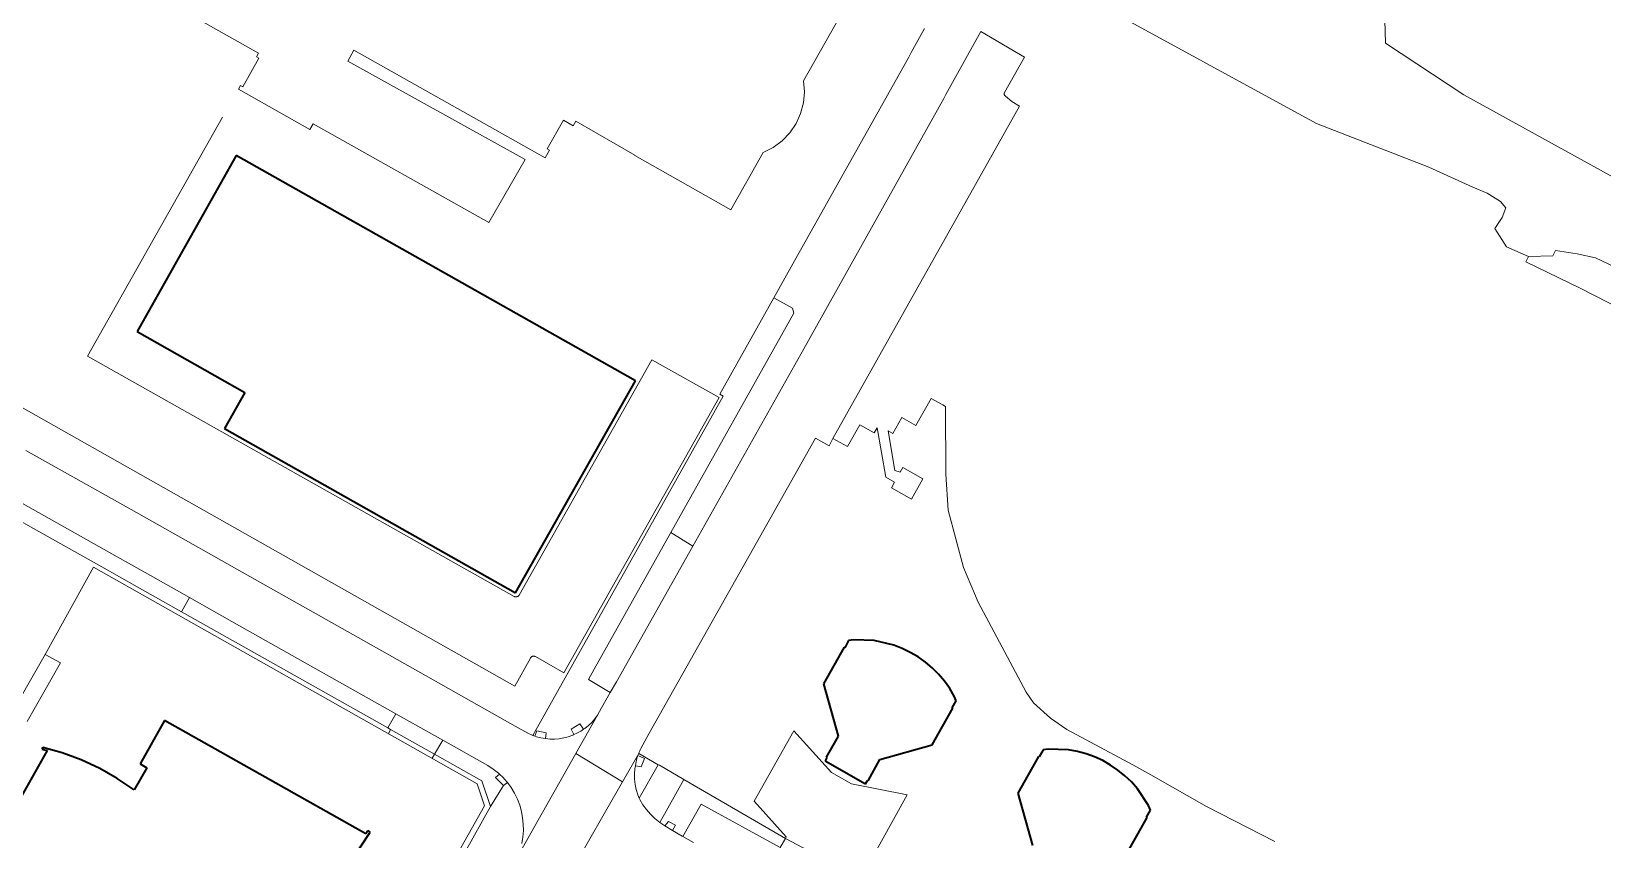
# Model space of a CAD drawing. Header units: metres. Extents: x 110006 to 110721, y 517434 to 518243.
# Drawn here: x 110287.4 to 110477.7, y 517815.6 to 517913.4 of the extents above; entities that cross this region are included whole.
import ezdxf

# ---------------------------------------------------------------- set-up
doc = ezdxf.new("R2010")
doc.units = ezdxf.units.M
for name, color, linetype, lineweight in [('B-WE-GR-GROENVOORZIENING-G', 80, 'Continuous', 18), ('B-WE-IE-TERREINAFSCHEIDING_KUNSTMATIG_HEKWERK-G', 20, 'IE-TERREINAFSCHEIDING_KUNSTMATIG-SO', 18), ('B-WE-OG-BEBOUWING-G', 7, 'Continuous', 35), ('B-WE-OG-TERREIN_ERF-G', 7, 'Continuous', 18), ('B-WE-OG-WATER-G', 130, 'Continuous', 18), ('B-WE-VH-GESLOTENVERHARDING_ASFALT-G', 10, 'Continuous', 18), ('B-WE-VH-OPENVERHARDING_BETONSTRAATSTEEN-G', 30, 'Continuous', 18), ('B-WE-VH-OPENVERHARDING_TEGEL-G', 30, 'Continuous', 18)]:
    doc.layers.add(name, color=color, linetype=linetype, lineweight=lineweight)
doc.linetypes.add('IE-TERREINAFSCHEIDING_KUNSTMATIG-SO', pattern='A,4,[82,NLCS.SHX,S=0.75,R=90,X=0,Y=0],4,-2', length=10)

msp = doc.modelspace()

# ---------------------------------------------------------------- linework, layer by layer
at = {"layer": 'B-WE-GR-GROENVOORZIENING-G'}
for p, q in [((110468.677, 517886.201), (110468.386, 517885.544)), ((110468.386, 517885.544), (110474.957, 517882.367)), ((110474.957, 517882.367), (110482.361, 517878.544)), ((110396.372, 517869.001), (110394.518, 517865.706)), ((110397.788, 517868.221), (110396.372, 517869.001)), ((110398.111, 517868.044), (110397.788, 517868.221)), ((110392.786, 517866.682), (110391.704, 517864.758)), ((110394.518, 517865.706), (110392.786, 517866.682)), ((110398.117, 517859.848), (110398.111, 517868.044)), ((110387.7, 517865.799), (110386.23, 517863.173)), ((110389.472, 517864.82), (110387.7, 517865.799)), ((110389.823, 517865.455), (110389.472, 517864.82)), ((110390.848, 517859.466), (110389.823, 517865.455)), ((110391.704, 517864.758), (110391.147, 517865.07)), ((110391.147, 517865.07), (110391.937, 517860.267)), ((110386.23, 517863.173), (110384.469, 517864.139)), ((110392.589, 517860.058), (110392.915, 517860.638)), ((110392.915, 517860.638), (110395.364, 517859.259)), ((110391.925, 517858.878), (110390.848, 517859.466)), ((110391.534, 517858.183), (110391.925, 517858.878)), ((110391.937, 517860.267), (110392.589, 517860.058)), ((110395.364, 517859.259), (110393.963, 517856.82)), ((110398.422, 517855.489), (110398.117, 517859.848)), ((110393.963, 517856.82), (110391.534, 517858.183)), ((110400.275, 517848.519), (110398.422, 517855.489)), ((110402.037, 517844.323), (110400.275, 517848.519)), ((110407.851, 517833.45), (110402.037, 517844.323)), ((110408.739, 517832.14), (110407.851, 517833.45)), ((110410.805, 517830.274), (110408.739, 517832.14)), ((110412.8, 517828.916), (110410.805, 517830.274)), ((110374.92, 517820.255), (110379.728, 517828.768)), ((110379.728, 517828.768), (110384.3, 517823.703)), ((110415.657, 517827.366), (110412.8, 517828.916)), ((110420.796, 517824.626), (110415.657, 517827.366)), ((110422.964, 517823.435), (110420.796, 517824.626)), ((110384.3, 517823.703), (110386.712, 517822.322)), ((110429.701, 517819.588), (110422.964, 517823.435)), ((110386.712, 517822.322), (110393.465, 517821.009)), ((110393.465, 517821.009), (110388.67, 517812.427)), ((110378.806, 517815.921), (110374.92, 517820.255)), ((110437.967, 517815.371), (110429.701, 517819.588)), ((110378.716, 517815.737), (110378.747, 517815.792)), ((110378.747, 517815.792), (110378.806, 517815.921))]:
    msp.add_line(p, q, dxfattribs=at)
at = {"layer": 'B-WE-IE-TERREINAFSCHEIDING_KUNSTMATIG_HEKWERK-G', "flags": 128}
for points in [[(110345.85, 517845.027), (110294.178, 517874.123), (110310.555, 517903.068)], [(110348.436, 517837.737), (110351.882, 517835.787), (110370.699, 517869.102), (110362.544, 517873.665), (110346.467, 517845.201)], [(110347.818, 517837.569), (110345.934, 517834.18), (110286.11, 517867.974)], [(110289.075, 517838.013), (110294.929, 517848.574), (110341.377, 517822.342), (110342.252, 517819.679), (110299.826, 517744.352)], [(110346.467, 517845.201), (110346.446, 517845.168), (110346.422, 517845.137), (110346.395, 517845.107), (110346.366, 517845.081), (110346.335, 517845.057), (110346.302, 517845.035), (110346.267, 517845.017), (110346.231, 517845.001), (110346.194, 517844.989), (110346.155, 517844.98), (110346.116, 517844.974), (110346.077, 517844.972), (110346.038, 517844.973), (110345.999, 517844.977), (110345.96, 517844.985), (110345.922, 517844.996), (110345.885, 517845.01), (110345.85, 517845.027)], [(110347.818, 517837.569), (110347.839, 517837.603), (110347.862, 517837.635), (110347.889, 517837.664), (110347.917, 517837.692), (110347.949, 517837.716), (110347.982, 517837.738), (110348.017, 517837.757), (110348.054, 517837.772), (110348.091, 517837.784), (110348.13, 517837.793), (110348.169, 517837.798), (110348.209, 517837.8), (110348.249, 517837.798), (110348.288, 517837.792), (110348.327, 517837.784), (110348.365, 517837.771), (110348.401, 517837.756), (110348.436, 517837.737)], [(110330.671, 517828.452), (110330.902, 517828.925)], [(110382.927, 517813.483), (110383.032, 517813.62), (110388.67, 517812.427), (110393.465, 517821.009), (110386.712, 517822.322), (110384.3, 517823.703), (110379.728, 517828.768), (110374.92, 517820.255), (110378.806, 517815.921), (110378.747, 517815.792)], [(110336.2, 517825.943), (110335.915, 517825.427)]]:
    msp.add_lwpolyline(points, dxfattribs=at)
at = {"layer": 'B-WE-OG-BEBOUWING-G'}
for p, q in [((110312.213, 517898.406), (110300.186, 517877.125)), ((110360.537, 517871.122), (110312.213, 517898.406)), ((110300.186, 517877.125), (110313.23, 517869.733)), ((110346.026, 517845.455), (110360.537, 517871.122)), ((110313.23, 517869.733), (110310.766, 517865.375)), ((110310.766, 517865.375), (110346.026, 517845.455)), ((110386.361, 517839.676), (110385.885, 517838.82)), ((110386.993, 517839.792), (110386.361, 517839.676)), ((110389.443, 517839.688), (110386.993, 517839.792)), ((110391.837, 517839.121), (110389.443, 517839.688)), ((110385.81, 517838.891), (110383.308, 517834.457)), ((110385.885, 517838.82), (110385.81, 517838.891)), ((110392.853, 517838.73), (110391.837, 517839.121)), ((110393.834, 517838.256), (110392.853, 517838.73)), ((110394.771, 517837.702), (110393.834, 517838.256)), ((110395.659, 517837.072), (110394.771, 517837.702)), ((110396.492, 517836.37), (110395.659, 517837.072)), ((110397.264, 517835.602), (110396.492, 517836.37)), ((110383.308, 517834.457), (110385.092, 517828.112)), ((110397.969, 517834.773), (110397.264, 517835.602)), ((110398.603, 517833.887), (110397.969, 517834.773)), ((110399.161, 517832.952), (110398.603, 517833.887)), ((110398.891, 517831.528), (110399.377, 517832.373)), ((110399.377, 517832.373), (110399.161, 517832.952)), ((110396.49, 517827.049), (110398.986, 517831.499)), ((110398.986, 517831.499), (110398.891, 517831.528)), ((110303.515, 517830.02), (110300.548, 517824.76)), ((110327.879, 517816.267), (110303.515, 517830.02)), ((110288.77, 517826.747), (110288.659, 517826.529)), ((110288.659, 517826.529), (110289.292, 517826.353)), ((110291.136, 517826.09), (110288.77, 517826.747)), ((110289.292, 517826.353), (110288.933, 517825.718)), ((110385.092, 517828.112), (110383.661, 517825.562)), ((110390.141, 517825.263), (110396.49, 517827.049)), ((110409.904, 517826.451), (110409.429, 517825.596)), ((110410.54, 517826.542), (110409.904, 517826.451)), ((110412.987, 517826.448), (110410.54, 517826.542)), ((110414.059, 517826.252), (110412.987, 517826.448)), ((110288.933, 517825.718), (110264.318, 517782.131)), ((110293.44, 517825.241), (110291.136, 517826.09)), ((110295.668, 517824.207), (110293.44, 517825.241)), ((110300.548, 517824.76), (110301.375, 517824.293)), ((110383.737, 517825.519), (110383.515, 517825.11)), ((110383.515, 517825.11), (110388.418, 517822.353)), ((110383.661, 517825.562), (110383.737, 517825.519)), ((110388.709, 517822.718), (110390.141, 517825.263)), ((110409.349, 517825.658), (110406.859, 517821.221)), ((110409.429, 517825.596), (110409.349, 517825.658)), ((110415.111, 517825.968), (110414.059, 517826.252)), ((110416.135, 517825.597), (110415.111, 517825.968)), ((110417.126, 517825.143), (110416.135, 517825.597)), ((110418.075, 517824.608), (110417.126, 517825.143)), ((110418.976, 517823.996), (110418.075, 517824.608)), ((110297.803, 517822.994), (110295.668, 517824.207)), ((110299.832, 517821.611), (110297.803, 517822.994)), ((110301.375, 517824.293), (110299.832, 517821.611)), ((110388.418, 517822.353), (110388.644, 517822.755)), ((110388.644, 517822.755), (110388.709, 517822.718)), ((110419.824, 517823.312), (110418.976, 517823.996)), ((110420.612, 517822.559), (110419.824, 517823.312)), ((110421.335, 517821.744), (110420.612, 517822.559)), ((110406.859, 517821.221), (110408.626, 517814.864)), ((110422.695, 517819.703), (110421.335, 517821.744)), ((110422.432, 517818.298), (110422.924, 517819.155)), ((110422.924, 517819.155), (110422.695, 517819.703)), ((110420.027, 517813.806), (110422.521, 517818.242)), ((110422.521, 517818.242), (110422.432, 517818.298)), ((110322.677, 517807.807), (110328.409, 517816.473)), ((110328.145, 517816.654), (110327.879, 517816.267)), ((110328.409, 517816.473), (110328.145, 517816.654))]:
    msp.add_line(p, q, dxfattribs=at)
at = {"layer": 'B-WE-OG-TERREIN_ERF-G'}
for p, q in [((110314.918, 517910.809), (110294.722, 517922.206)), ((110384.839, 517914.452), (110380.911, 517907.474)), ((110393.95, 517910.903), (110395.553, 517913.784)), ((110312.988, 517906.732), (110314.947, 517910.208)), ((110314.668, 517910.365), (110314.918, 517910.809)), ((110314.947, 517910.208), (110314.668, 517910.365)), ((110326.455, 517911.176), (110325.715, 517909.839)), ((110349.601, 517898.129), (110326.455, 517911.176)), ((110380.159, 517886.313), (110393.633, 517910.337)), ((110393.633, 517910.337), (110393.95, 517910.903)), ((110325.715, 517909.839), (110347.186, 517897.953)), ((110312.458, 517906.445), (110312.709, 517906.889)), ((110321.13, 517901.556), (110312.458, 517906.445)), ((110312.709, 517906.889), (110312.988, 517906.732)), ((110380.911, 517907.474), (110381.015, 517906.136)), ((110380.893, 517904.798), (110380.549, 517903.5)), ((110381.015, 517906.136), (110380.893, 517904.798)), ((110351.825, 517902.684), (110349.87, 517899.217)), ((110353.018, 517902.011), (110351.825, 517902.684)), ((110353.332, 517902.569), (110353.018, 517902.011)), ((110360.491, 517898.446), (110353.332, 517902.569)), ((110380.549, 517903.5), (110379.991, 517902.279)), ((110321.514, 517902.249), (110321.13, 517901.556)), ((110342.807, 517890.324), (110321.514, 517902.249)), ((110379.236, 517901.168), (110378.305, 517900.2)), ((110379.991, 517902.279), (110379.236, 517901.168)), ((110350.132, 517899.069), (110349.601, 517898.129)), ((110349.87, 517899.217), (110350.132, 517899.069)), ((110376.026, 517898.797), (110372.106, 517891.834)), ((110377.225, 517899.402), (110376.026, 517898.797)), ((110378.305, 517900.2), (110377.225, 517899.402)), ((110347.186, 517897.953), (110342.807, 517890.324)), ((110360.467, 517898.403), (110360.491, 517898.446)), ((110372.106, 517891.834), (110360.467, 517898.403)), ((110377.297, 517881.201), (110380.159, 517886.313)), ((110287.663, 517853.263), (110257.677, 517870.142)), ((110295.923, 517848.614), (110287.663, 517853.263)), ((110300.201, 517846.206), (110295.923, 517848.614)), ((110305.581, 517843.178), (110300.201, 517846.206)), ((110285.047, 517830.919), (110289.075, 517838.013)), ((110289.075, 517838.013), (110290.93, 517836.975)), ((110290.93, 517836.975), (110286.89, 517829.892))]:
    msp.add_line(p, q, dxfattribs=at)
at = {"layer": 'B-WE-OG-WATER-G'}
for p, q in [((110406.434, 517922.284), (110443.007, 517902.283)), ((110451.391, 517912.025), (110451.265, 517916.163)), ((110460.844, 517905.772), (110451.391, 517912.025)), ((110498.925, 517884.779), (110460.844, 517905.772)), ((110443.007, 517902.283), (110456.642, 517897.003)), ((110456.642, 517897.003), (110461.962, 517894.585)), ((110461.962, 517894.585), (110463.678, 517893.876)), ((110463.678, 517893.876), (110465.292, 517892.853)), ((110465.292, 517892.853), (110465.928, 517892.071)), ((110465.928, 517892.071), (110465.519, 517890.899)), ((110465.519, 517890.899), (110464.627, 517889.591)), ((110464.627, 517889.591), (110466.018, 517887.376)), ((110466.018, 517887.376), (110468.677, 517886.201)), ((110468.677, 517886.201), (110471.632, 517886.253)), ((110471.632, 517886.253), (110471.951, 517886.922)), ((110471.951, 517886.922), (110474.587, 517886.499)), ((110474.587, 517886.499), (110476.82, 517886.012)), ((110476.82, 517886.012), (110482.868, 517883.15))]:
    msp.add_line(p, q, dxfattribs=at)
at = {"layer": 'B-WE-VH-GESLOTENVERHARDING_ASFALT-G'}
for p, q in [((110402.183, 517913.082), (110398.141, 517905.795)), ((110402.368, 517913.416), (110402.183, 517913.082)), ((110407.667, 517910.343), (110402.368, 517913.416)), ((110405.238, 517906.033), (110407.667, 517910.343)), ((110384.469, 517864.139), (110407.041, 517904.384)), ((110397.886, 517905.335), (110387.236, 517886.29)), ((110398.141, 517905.795), (110397.886, 517905.335)), ((110405.201, 517905.87), (110405.202, 517905.898)), ((110405.204, 517905.841), (110405.201, 517905.87)), ((110405.202, 517905.898), (110405.204, 517905.926)), ((110405.204, 517905.926), (110405.209, 517905.954)), ((110405.208, 517905.813), (110405.204, 517905.841)), ((110405.215, 517905.786), (110405.208, 517905.813)), ((110405.209, 517905.954), (110405.217, 517905.981)), ((110405.224, 517905.76), (110405.215, 517905.786)), ((110405.217, 517905.981), (110405.226, 517906.008)), ((110405.236, 517905.734), (110405.224, 517905.76)), ((110405.226, 517906.008), (110405.238, 517906.033)), ((110405.249, 517905.709), (110405.236, 517905.734)), ((110405.265, 517905.685), (110405.249, 517905.709)), ((110405.282, 517905.663), (110405.265, 517905.685)), ((110405.302, 517905.643), (110405.282, 517905.663)), ((110405.323, 517905.624), (110405.302, 517905.643)), ((110405.345, 517905.607), (110405.323, 517905.624)), ((110405.369, 517905.592), (110405.345, 517905.607)), ((110406.126, 517904.947), (110405.369, 517905.592)), ((110407.041, 517904.384), (110406.126, 517904.947)), ((110387.236, 517886.29), (110380.929, 517875.026)), ((110380.929, 517875.026), (110367.486, 517851.128)), ((110362.159, 517828.373), (110382.36, 517864.211)), ((110382.36, 517864.211), (110384, 517863.254)), ((110384, 517863.254), (110384.469, 517864.139)), ((110367.486, 517851.128), (110358.245, 517834.7)), ((110358.245, 517834.7), (110357.501, 517833.39)), ((110357.501, 517833.39), (110356.447, 517831.533)), ((110355.951, 517830.657), (110353.314, 517825.993)), ((110356.447, 517831.533), (110355.951, 517830.657)), ((110361.214, 517826.608), (110362.159, 517828.373)), ((110360.997, 517826.172), (110361.063, 517826.324)), ((110361.063, 517826.324), (110361.127, 517826.453)), ((110361.127, 517826.453), (110361.214, 517826.608)), ((110353.314, 517825.993), (110346.824, 517814.517)), ((110358.973, 517822.584), (110353.314, 517825.993)), ((110358.973, 517822.584), (110360.943, 517826.025)), ((110360.478, 517824.17), (110360.535, 517824.531)), ((110360.535, 517824.531), (110360.578, 517824.802)), ((110360.578, 517824.802), (110360.733, 517825.422)), ((110360.733, 517825.422), (110360.848, 517825.753)), ((110360.848, 517825.753), (110360.943, 517826.025)), ((110360.943, 517826.025), (110360.997, 517826.172)), ((110351.832, 517810.106), (110358.973, 517822.584)), ((110360.436, 517823.533), (110360.478, 517824.17)), ((110360.451, 517822.894), (110360.436, 517823.533)), ((110360.522, 517822.259), (110360.451, 517822.894)), ((110360.65, 517821.633), (110360.522, 517822.259)), ((110360.834, 517821.021), (110360.65, 517821.633)), ((110361.006, 517820.592), (110360.834, 517821.021)), ((110361.071, 517820.428), (110361.006, 517820.592)), ((110361.45, 517819.801), (110361.071, 517820.428)), ((110361.882, 517819.209), (110361.45, 517819.801)), ((110362.364, 517818.657), (110361.882, 517819.209)), ((110362.891, 517818.149), (110362.364, 517818.657)), ((110363.483, 517817.672), (110362.891, 517818.149)), ((110364.085, 517817.235), (110363.483, 517817.672)), ((110365.03, 517816.686), (110364.085, 517817.235)), ((110366.219, 517815.995), (110365.03, 517816.686)), ((110366.296, 517815.951), (110366.219, 517815.995)), ((110367.557, 517815.227), (110366.296, 517815.951))]:
    msp.add_line(p, q, dxfattribs=at)
at = {"layer": 'B-WE-VH-OPENVERHARDING_BETONSTRAATSTEEN-G'}
for p, q in [((110300.104, 517855.181), (110286.726, 517862.698)), ((110281.069, 517859.232), (110288.892, 517854.829)), ((110315.434, 517846.553), (110300.104, 517855.181)), ((110288.892, 517854.829), (110297.768, 517849.834)), ((110297.768, 517849.834), (110301.166, 517847.921)), ((110301.166, 517847.921), (110306.546, 517844.894)), ((110329.835, 517838.424), (110315.434, 517846.553)), ((110306.546, 517844.894), (110312.896, 517841.32)), ((110312.896, 517841.32), (110327.306, 517833.189)), ((110345.969, 517829.325), (110329.835, 517838.424)), ((110327.306, 517833.189), (110331.539, 517830.81)), ((110331.539, 517830.81), (110337.229, 517827.611)), ((110355.619, 517830.205), (110355.25, 517829.783)), ((110355.951, 517830.657), (110355.619, 517830.205)), ((110347.513, 517828.469), (110345.969, 517829.325)), ((110348.023, 517828.236), (110347.513, 517828.469)), ((110348.123, 517828.2), (110348.023, 517828.236)), ((110348.609, 517828.755), (110348.35, 517828.119)), ((110349.726, 517828.527), (110348.609, 517828.755)), ((110349.644, 517827.807), (110349.726, 517828.527)), ((110352.946, 517828.223), (110352.417, 517828.037)), ((110353.805, 517829.595), (110352.752, 517828.971)), ((110352.752, 517828.971), (110353.104, 517828.295)), ((110353.104, 517828.295), (110352.946, 517828.223)), ((110353.457, 517828.454), (110353.104, 517828.295)), ((110353.946, 517828.728), (110353.457, 517828.454)), ((110354.272, 517828.949), (110353.805, 517829.595)), ((110354.272, 517828.949), (110353.946, 517828.728)), ((110354.41, 517829.042), (110354.272, 517828.949)), ((110354.846, 517829.395), (110354.41, 517829.042)), ((110355.25, 517829.783), (110354.846, 517829.395)), ((110337.229, 517827.611), (110342.67, 517824.553)), ((110348.35, 517828.119), (110348.123, 517828.2)), ((110348.55, 517828.047), (110348.35, 517828.119)), ((110349.092, 517827.903), (110348.55, 517828.047)), ((110349.092, 517827.903), (110349.644, 517827.807)), ((110350.203, 517827.758), (110349.644, 517827.807)), ((110350.763, 517827.756), (110350.203, 517827.758)), ((110351.322, 517827.802), (110350.763, 517827.756)), ((110351.875, 517827.896), (110351.322, 517827.802)), ((110352.417, 517828.037), (110351.875, 517827.896)), ((110342.67, 517824.553), (110343.327, 517824.123)), ((110360.535, 517824.531), (110361.242, 517824.392)), ((110361.641, 517825.424), (110360.848, 517825.753)), ((110361.242, 517824.392), (110361.641, 517825.424)), ((110343.327, 517824.123), (110343.943, 517823.635)), ((110344.088, 517823.497), (110343.618, 517823.09)), ((110343.618, 517823.09), (110344.548, 517822.115)), ((110343.943, 517823.635), (110344.088, 517823.497)), ((110344.088, 517823.497), (110344.513, 517823.095)), ((110344.678, 517822.908), (110344.513, 517823.095)), ((110344.548, 517822.115), (110345.033, 517822.506)), ((110345.033, 517822.506), (110344.678, 517822.908)), ((110345.033, 517822.506), (110345.498, 517821.873)), ((110345.498, 517821.873), (110345.904, 517821.201)), ((110345.904, 517821.201), (110346.249, 517820.495)), ((110346.249, 517820.495), (110346.529, 517819.761)), ((110346.529, 517819.761), (110346.743, 517819.005)), ((110346.743, 517819.005), (110346.888, 517818.233)), ((110346.888, 517818.233), (110346.964, 517817.451)), ((110346.964, 517817.451), (110346.97, 517816.666)), ((110364.539, 517817.793), (110364.085, 517817.235)), ((110365.382, 517817.341), (110364.539, 517817.793)), ((110365.03, 517816.686), (110365.382, 517817.341)), ((110346.905, 517815.883), (110346.771, 517815.109)), ((110346.97, 517816.666), (110346.905, 517815.883)), ((110378.716, 517815.737), (110378.076, 517814.608)), ((110382.927, 517813.483), (110378.716, 517815.737))]:
    msp.add_line(p, q, dxfattribs=at)
at = {"layer": 'B-WE-VH-OPENVERHARDING_TEGEL-G'}
for p, q in [((110377.297, 517881.201), (110370.76, 517869.515)), ((110379.557, 517879.936), (110377.297, 517881.201)), ((110379.717, 517879.331), (110379.557, 517879.936)), ((110364.829, 517852.772), (110379.717, 517879.331)), ((110371.157, 517869.287), (110348.322, 517828.539)), ((110370.76, 517869.515), (110371.157, 517869.287)), ((110364.829, 517852.772), (110355.553, 517836.225)), ((110367.486, 517851.128), (110364.829, 517852.772)), ((110306.546, 517844.894), (110305.581, 517843.178)), ((110305.581, 517843.178), (110305.945, 517842.973)), ((110305.945, 517842.973), (110330.58, 517829.106)), ((110354.868, 517834.951), (110355.553, 517836.225)), ((110357.501, 517833.39), (110354.868, 517834.951)), ((110331.539, 517830.81), (110330.58, 517829.106)), ((110330.58, 517829.106), (110330.902, 517828.925)), ((110330.902, 517828.925), (110336.2, 517825.943)), ((110348.322, 517828.539), (110348.123, 517828.2)), ((110336.2, 517825.943), (110337.229, 517827.611)), ((110336.2, 517825.943), (110341.961, 517822.7)), ((110363.315, 517824.652), (110360.943, 517826.025)), ((110363.315, 517824.652), (110361.006, 517820.592)), ((110363.443, 517824.578), (110363.315, 517824.652)), ((110366.411, 517822.86), (110363.443, 517824.578)), ((110341.961, 517822.7), (110342.976, 517819.585)), ((110363.483, 517817.672), (110366.411, 517822.86)), ((110378.716, 517815.737), (110366.411, 517822.86)), ((110342.976, 517819.585), (110344.548, 517822.115)), ((110342.976, 517819.585), (110339.874, 517814.029)), ((110366.296, 517815.951), (110368.519, 517819.867)), ((110368.519, 517819.867), (110378.076, 517814.608))]:
    msp.add_line(p, q, dxfattribs=at)

doc.saveas('drawing.dxf')
